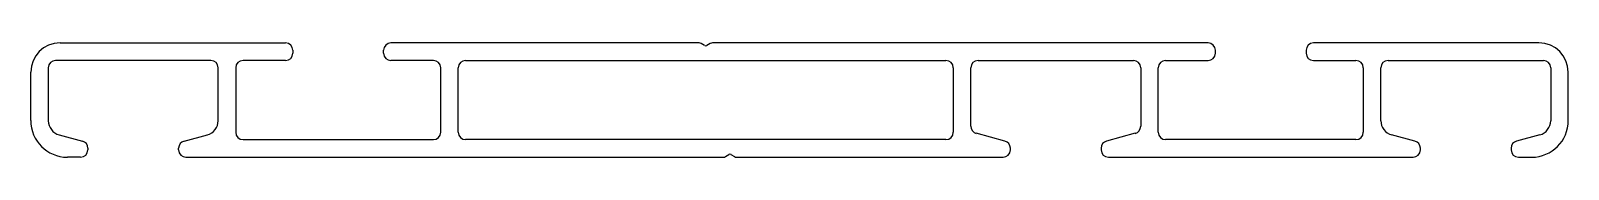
# Model space of a CAD drawing. Extents: x 2870 to 2975, y 1031 to 1039.
import ezdxf

# ---------------------------------------------------------------- set-up
doc = ezdxf.new("R2010")
doc.units = 0
doc.layers.get('0').update_dxf_attribs({"linetype": 'CONTINUOUS'})

msp = doc.modelspace()

# ---------------------------------------------------------------- linework, layer by layer
for p, q in [((2872.26, 1038.76), (2887.66, 1038.76)), ((2915.9, 1038.76), (2894.86, 1038.76)), ((2916.28, 1038.59), (2916.05, 1038.72)), ((2916.67, 1038.72), (2916.43, 1038.59)), ((2950.66, 1038.76), (2916.82, 1038.76)), ((2973.26, 1038.76), (2957.86, 1038.76)), ((2882.56, 1037.56), (2871.96, 1037.56)), ((2887.66, 1037.56), (2884.76, 1037.56)), ((2888.16, 1038.26), (2888.16, 1038.06)), ((2894.36, 1038.06), (2894.36, 1038.26)), ((2897.76, 1037.56), (2894.86, 1037.56)), ((2899.96, 1037.56), (2932.76, 1037.56)), ((2934.96, 1037.56), (2945.56, 1037.56)), ((2947.76, 1037.56), (2950.66, 1037.56)), ((2951.16, 1038.06), (2951.16, 1038.26)), ((2957.36, 1038.26), (2957.36, 1038.06)), ((2957.86, 1037.56), (2960.76, 1037.56)), ((2962.96, 1037.56), (2973.56, 1037.56)), ((2870.26, 1033.46), (2870.26, 1036.76)), ((2871.46, 1037.06), (2871.46, 1033.45)), ((2883.06, 1033.45), (2883.06, 1037.06)), ((2884.26, 1037.06), (2884.26, 1032.66)), ((2898.26, 1032.66), (2898.26, 1037.06)), ((2899.46, 1032.66), (2899.46, 1037.06)), ((2933.26, 1037.06), (2933.26, 1032.66)), ((2934.46, 1033.07), (2934.46, 1037.06)), ((2946.06, 1037.06), (2946.06, 1033.07)), ((2947.26, 1032.66), (2947.26, 1037.06)), ((2961.26, 1037.06), (2961.26, 1032.66)), ((2962.46, 1033.45), (2962.46, 1037.06)), ((2974.06, 1037.06), (2974.06, 1033.45)), ((2975.26, 1033.46), (2975.26, 1036.76)), ((2872.2, 1032.49), (2873.79, 1032.06)), ((2880.73, 1032.06), (2882.32, 1032.49)), ((2884.76, 1032.16), (2897.76, 1032.16)), ((2932.76, 1032.16), (2899.96, 1032.16)), ((2936.79, 1032.06), (2934.83, 1032.59)), ((2945.69, 1032.59), (2943.73, 1032.06)), ((2960.76, 1032.16), (2947.76, 1032.16)), ((2964.79, 1032.06), (2963.2, 1032.49)), ((2973.32, 1032.49), (2971.73, 1032.06)), ((2874.16, 1031.58), (2874.16, 1031.46)), ((2880.36, 1031.46), (2880.36, 1031.58)), ((2917.7, 1031), (2917.93, 1031.14)), ((2918.08, 1031.14), (2918.32, 1031)), ((2937.16, 1031.46), (2937.16, 1031.58)), ((2943.36, 1031.58), (2943.36, 1031.46)), ((2965.16, 1031.46), (2965.16, 1031.58)), ((2971.36, 1031.58), (2971.36, 1031.46)), ((2873.66, 1030.96), (2872.76, 1030.96)), ((2880.86, 1030.96), (2917.55, 1030.96)), ((2918.47, 1030.96), (2936.66, 1030.96)), ((2943.86, 1030.96), (2964.66, 1030.96)), ((2971.86, 1030.96), (2972.76, 1030.96))]:
    msp.add_line(p, q)
for centre, radius, start, end in [((2872.26, 1036.76), 2, 90, 180), ((2887.66, 1038.26), 0.5, 0, 90), ((2894.86, 1038.26), 0.5, 90, 180), ((2915.9, 1038.46), 0.3, 60, 90), ((2916.36, 1038.72), 0.15, 240, 300), ((2916.82, 1038.46), 0.3, 90, 120), ((2950.66, 1038.26), 0.5, 0, 90), ((2957.86, 1038.26), 0.5, 90, 180), ((2973.26, 1036.76), 2, 0, 90), ((2871.96, 1037.06), 0.5, 90, 180), ((2882.56, 1037.06), 0.5, 0, 90), ((2884.76, 1037.06), 0.5, 90, 180), ((2887.66, 1038.06), 0.5, 270, 0), ((2894.86, 1038.06), 0.5, 180, 270), ((2897.76, 1037.06), 0.5, 0, 90), ((2899.96, 1037.06), 0.5, 90, 180), ((2932.76, 1037.06), 0.5, 0, 90), ((2934.96, 1037.06), 0.5, 90, 180), ((2945.56, 1037.06), 0.5, 0, 90), ((2947.76, 1037.06), 0.5, 90, 180), ((2950.66, 1038.06), 0.5, 270, 0), ((2957.86, 1038.06), 0.5, 180, 270), ((2960.76, 1037.06), 0.5, 0, 90), ((2962.96, 1037.06), 0.5, 90, 180), ((2973.56, 1037.06), 0.5, 0, 90), ((2872.76, 1033.46), 2.5, 180, 270), ((2872.46, 1033.45), 1, 180, 255), ((2882.06, 1033.45), 1, 285, 360), ((2963.46, 1033.45), 1, 180, 255), ((2972.76, 1033.46), 2.5, 270, 0), ((2973.06, 1033.45), 1, 285, 360), ((2884.76, 1032.66), 0.5, 180, 270), ((2897.76, 1032.66), 0.5, 270, 0), ((2899.96, 1032.66), 0.5, 180, 270), ((2932.76, 1032.66), 0.5, 270, 0), ((2934.96, 1033.07), 0.5, 180, 255), ((2945.56, 1033.07), 0.5, 285, 360), ((2947.76, 1032.66), 0.5, 180, 270), ((2960.76, 1032.66), 0.5, 270, 0), ((2873.66, 1031.46), 0.5, 270, 0), ((2873.66, 1031.58), 0.5, 0, 75), ((2880.86, 1031.58), 0.5, 105, 180), ((2880.86, 1031.46), 0.5, 180, 270), ((2918.01, 1031.01), 0.15, 60, 120), ((2936.66, 1031.46), 0.5, 270, 0), ((2936.66, 1031.58), 0.5, 0, 75), ((2943.86, 1031.58), 0.5, 105, 180), ((2943.86, 1031.46), 0.5, 180, 270), ((2964.66, 1031.46), 0.5, 270, 0), ((2964.66, 1031.58), 0.5, 0, 75), ((2971.86, 1031.58), 0.5, 105, 180), ((2971.86, 1031.46), 0.5, 180, 270), ((2917.55, 1031.26), 0.3, 270, 300), ((2918.47, 1031.26), 0.3, 240, 270)]:
    msp.add_arc(centre, radius, start, end)

doc.saveas('drawing.dxf')
